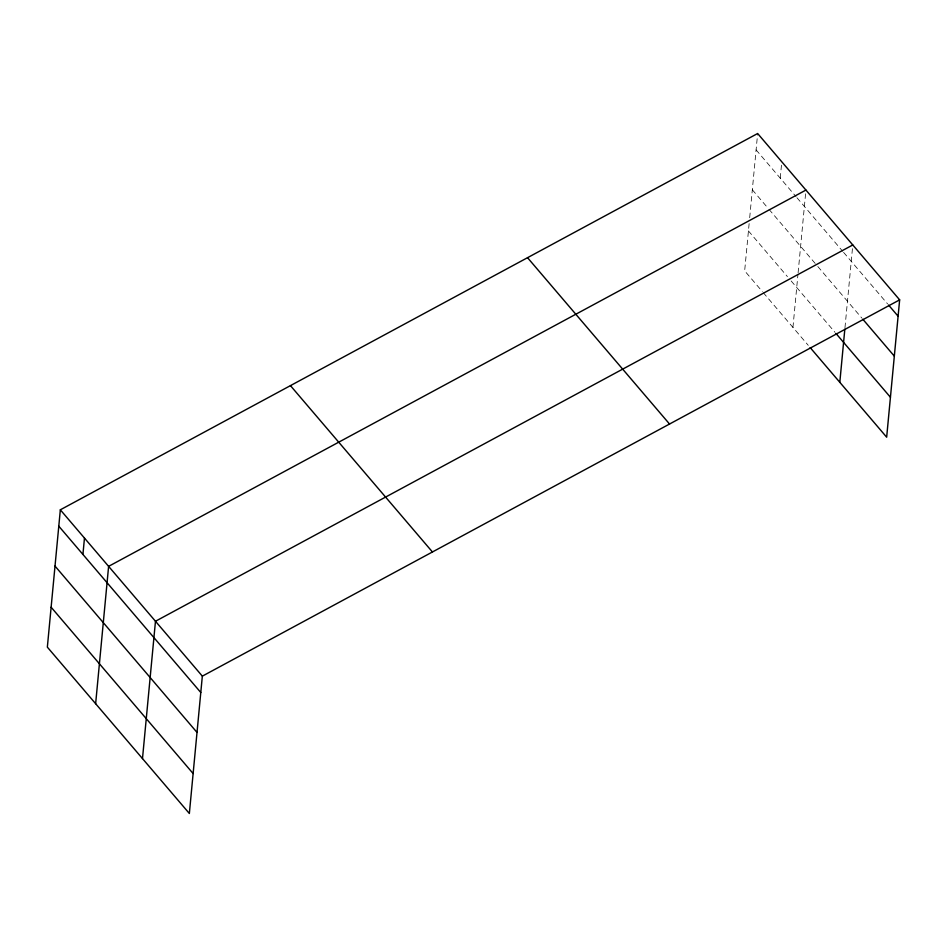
<?xml version="1.0" encoding="UTF-8"?>
<svg xmlns="http://www.w3.org/2000/svg" width="947" height="947" viewBox="0 0 947 947"><rect width="100%" height="100%" fill="white"/><g stroke="black" fill="none" stroke-linecap="round" stroke-linejoin="round"><path stroke-width="0.71" stroke-dasharray="4.74 3.55" d="M749.136 223.587L744.662 270.854L762.311 291.522M749.693 217.715L757.647 133.515M780.245 178.154L781.654 163.156M792.947 327.413L797.966 274.263M798.108 272.795L805.933 190.075M844.973 327.686L852.655 246.327M756.097 149.875L796.025 196.645M796.96 197.734L842.641 251.239M843.588 252.364L887.588 303.892M752.332 189.802L768.112 208.293M769.035 209.382L816.87 265.397M817.817 266.521L861.817 318.05M748.438 230.938L787.431 276.619M791.147 280.963L834.97 332.302M763.235 292.611L808.253 345.335"/><path stroke-width="1.42" d="M60.336 509.806L47.35 647.144L189.353 813.485L202.338 676.146L60.336 509.806L757.647 133.515L899.65 299.856L886.664 437.194L810.159 347.573M82.922 554.445L84.472 538.085M95.635 703.704L108.609 566.353L805.933 190.075M142.488 758.594L155.474 621.256L852.785 244.965M839.811 382.304L844.831 329.154M202.338 676.146L899.65 299.856M888.535 305.017L898.099 316.215M862.776 319.175L894.335 356.143M835.929 333.415L890.44 397.278M527.538 257.691L669.541 424.031M290.445 385.63L432.448 551.971M58.785 526.165L200.788 692.506M55.009 566.081L197.012 732.422M51.126 607.216L193.129 773.557"/></g></svg>
